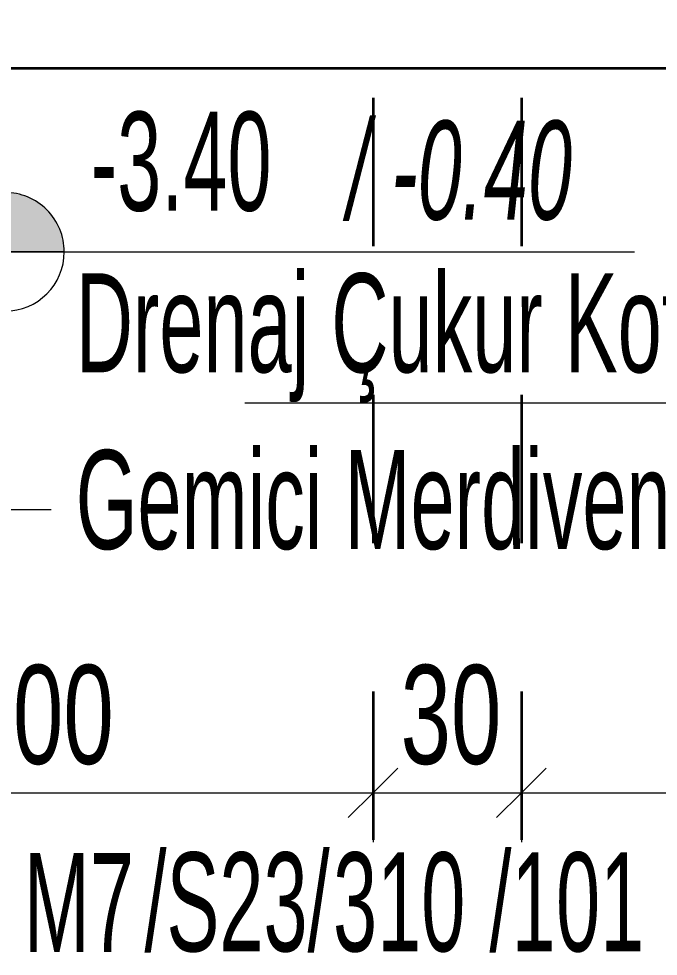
# Model space of a CAD drawing. Header units: metres. Extents: x 8 to 325, y -31 to 15.
# Drawn here: x 120.878 to 122.172, y -9.085 to -7.19 of the extents above; entities that cross this region are included whole.
import ezdxf

# ---------------------------------------------------------------- set-up
doc = ezdxf.new("R2010")
doc.units = ezdxf.units.M
doc.linetypes.add('Dash', pattern=[0.6, 0.3, -0.3])
doc.linetypes.add('Dash dot', pattern=[2.1, 1, -0.5, 0.09999999999999999, -0.5])
for name, color, linetype, lineweight in [('A-ALAN', 7, 'Continuous', 9), ('A-DETY-ETKT', 7, 'Continuous', 9), ('A-DETY-KESK', 7, 'Dash', 9), ('A-DETY-KOT', 7, 'Continuous', 9), ('A-DETY-OLCU', 7, 'Continuous', 9), ('A-DETY-OLCU-100', 7, 'Continuous', 9), ('A-DETY-YAZI', 7, 'Continuous', 9), ('A-DUVR', 7, 'Continuous', 9)]:
    doc.layers.add(name, color=color, linetype=linetype, lineweight=lineweight)
doc.layers.add('A-ÇZGI', color=7, linetype='Continuous', lineweight=9, true_color=0x00a600)
doc.styles.add('Arial Narrow_1', font='ARIALN.TTF', dxfattribs={"width": 0.7, "height": 0.2})
doc.styles.add('Arial Narrow_5', font='ARIALN.TTF', dxfattribs={"width": 0.8, "height": 0.2})
doc.styles.add('Arial Narrow_6', font='ARIALN.TTF', dxfattribs={"width": 0.7, "height": 0.2})
doc.styles.add('Arial Narrow_I_3', font='ARIALNI.TTF', dxfattribs={"width": 0.7, "height": 0.2})
doc.dimstyles.new('TKFN_ARDI_Ölçü_1_100__İç__2', dxfattribs={"dimscale": 0.3048, "dimtxt": 0.204686194723652, "dimasz": 0.3280839895013123, "dimexe": 0.3280839895013123, "dimexo": 0.0625, "dimgap": 0, "dimtad": 1, "dimdec": 0, "dimlfac": 100, "dimdsep": 46, "dimtxsty": 'Arial Narrow_5', "dimblk1": 'OBLIQUE', "dimblk2": 'OBLIQUE', "dimsah": 1, "dimcen": 0.09, "dimdle": 0.3280839895013123, "dimadec": 8, "dimazin": 0, "dimtfac": 1, "dimtdec": 4, "dimtix": 1, "dimtmove": 2, "dimatfit": 3, "dimfxl": 0.6561679790026247, "dimfxlon": 1, "dimtvp": 1, "dimtolj": 1, "dimtzin": 0, "dimarcsym": 2})
doc.dimstyles.new('TKFN_ARDI_Ölçü_1_100__İç__3', dxfattribs={"dimscale": 0.3048, "dimtxt": 0.204686194723652, "dimasz": 0.3280839895013123, "dimexe": 0.3280839895013123, "dimexo": 0.0625, "dimgap": 0, "dimtad": 1, "dimdec": 0, "dimlfac": 100, "dimdsep": 46, "dimtxsty": 'Arial Narrow_5', "dimblk1": 'OBLIQUE', "dimblk2": 'OBLIQUE', "dimsah": 1, "dimcen": 0.09, "dimdle": 0.3280839895013123, "dimadec": 8, "dimazin": 0, "dimtfac": 1, "dimtdec": 4, "dimtix": 1, "dimtmove": 0, "dimatfit": 3, "dimfxl": 0.6561679790026247, "dimfxlon": 1, "dimtvp": 1, "dimtolj": 1, "dimtzin": 0, "dimarcsym": 2})

# ---------------------------------------------------------------- blocks, each defined once
blk = doc.blocks.new('Spot Elevations - Plan Kot Sembolü-2589892-_1_13_4_13_ PERON KATI _FFL_')
at = {"layer": 'A-DETY-KOT'}
h = blk.add_hatch(color=256, dxfattribs=at)
edge = h.paths.add_edge_path()
edge.add_arc((2.322645623392508e-17, 0.002968749999999973), 0.0012, 9.094947017729282e-13, 90.0000000000012, ccw=False)
edge.add_line((0.001200000000000032, 0.002968749999999987), (0, 0.002968749999999987))
edge.add_line((7.23195884072372e-18, 0.002968750000000002), (7.23195884072372e-18, 0.004168749999999966))
h = blk.add_hatch(color=256, dxfattribs=at)
edge = h.paths.add_edge_path()
edge.add_line((-0.001199999999999964, 0.002968749999999993), (0, 0.002968749999999987))
edge.add_line((6.873668301210501e-18, 0.002968750000000002), (1.057487430955461e-18, 0.00176874999999997))
edge.add_arc((2.247160790780356e-17, 0.002968749999999973), 0.001200000000000002, 179.9999999999989, 269.99999999999864, ccw=False)
for p, q in [((-7.572823727344359e-18, 0.002968750000000002), (-7.57283443461415e-18, 0.005156249999999995)), ((7.23195884072372e-18, 0.004168749999999966), (7.23195884072372e-18, 0.002968750000000002)), ((-7.572865192652744e-18, 0.002968750000000002), (-7.572865192652744e-18, 0.00416875)), ((-8.459899447643693e-18, 0.002968750000000001), (-0.00218750000000001, 0.002968750000000001)), ((0, 0.002968749999999987), (-0.001199999999999964, 0.002968749999999993)), ((-0.001199999999999998, 0.002968750000000004), (0, 0.002968750000000004)), ((0, 0.002968750000000001), (0.01273315386588474, 0.00296874999999996)), ((-7.57319939248779e-18, 0.002968750000000002), (-7.572827005275527e-18, 0.0007812500000000043)), ((1.057487430955462e-18, 0.00176874999999997), (6.873668301210501e-18, 0.002968750000000002)), ((0, 0.002968749999999987), (0.001200000000000032, 0.002968749999999987)), ((-7.572865192652745e-18, 0.002968750000000002), (-7.572865192652745e-18, 0.001768750000000004)), ((0.001199999999999998, 0.002968749999999999), (0, 0.002968749999999999))]:
    blk.add_line(p, q, dxfattribs=at)
for centre, radius, start, end in [((-9.159096339085936e-18, 0.002968750000000007), 0.001199999999999995, 89.99999999999987, 179.9999999999999), ((2.322645623392508e-17, 0.002968749999999973), 0.0012, 6.170276082039223e-13, 90.00000000000081), ((2.247160790780356e-17, 0.002968749999999973), 0.001200000000000002, 179.9999999999986, 269.9999999999983), ((-7.705051121522178e-18, 0.002968749999999998), 0.001199999999999997, 269.9999999999996, 359.9999999999994)]:
    blk.add_arc(centre, radius, start, end, dxfattribs=at)
blk = doc.blocks.new('DIMBLOCK528-_1_13_4_13_ PERON KATI _FFL_')
at = {"layer": 'A-DETY-OLCU-100', "transparency": 16777216}
for p, q in [((119.5946578783985, -8.754675708451863), (119.5946578638651, -8.554675708451864)), ((121.5946577719645, -8.754675563117416), (121.5946577574311, -8.554675563117419)), ((119.5946578783985, -8.754675708451863), (119.6446578747652, -8.704675704818502)), ((121.5946577719645, -8.754675563117416), (121.6446577683311, -8.704675559484055)), ((119.4946578783985, -8.754675715718584), (121.5946577719645, -8.754675563117416)), ((119.5946578783985, -8.754675708451863), (119.5446578820319, -8.804675712085224)), ((119.5946578783985, -8.754675708451863), (119.5946578856652, -8.854675708451863)), ((121.5946577719645, -8.754675563117416), (121.5446577755978, -8.804675566750777)), ((121.5946577719645, -8.754675563117416), (121.5946577792312, -8.854675563117418))]:
    blk.add_line(p, q, dxfattribs=at)
at = {"layer": 'A-DETY-OLCU-100', "color": 0, "transparency": 16777216, "insert": (120.7645750504507, -8.496193853516182), "char_height": 0.2, "width": 0.3391942655420517, "attachment_point": 1, "rotation": 4.163525394698287e-06, "line_spacing_factor": 0.9746961653507236, "style": 'Arial Narrow_5'}
blk.add_mtext('200', dxfattribs=at)
blk = doc.blocks.new('_Oblique')
at = {"color": 0, "linetype": 'ByBlock', "lineweight": -2}
blk.add_line((-0.5, -0.5), (0.5, 0.5), dxfattribs=at)
blk = doc.blocks.new('DIMBLOCK529-_1_13_4_13_ PERON KATI _FFL_')
at = {"layer": 'A-DETY-OLCU-100', "transparency": 16777216}
for p, q in [((121.5946577719645, -8.754675563117416), (121.5946577574311, -8.554675563117419)), ((121.8946577719645, -8.75467554131725), (121.894657757431, -8.55467554131725)), ((121.5946577719645, -8.754675563117416), (121.6446577683311, -8.704675559484055)), ((121.8946577719645, -8.754675541317248), (121.9446577683311, -8.704675537683887)), ((121.5946577719645, -8.754675563117416), (121.5446577755978, -8.804675566750777)), ((121.5946577719645, -8.754675563117416), (121.8946577719645, -8.754675541317248)), ((121.5946577719645, -8.754675563117416), (121.5946577792312, -8.854675563117418)), ((121.8946577719645, -8.754675541317248), (121.8446577755979, -8.804675544950609)), ((121.8946577719645, -8.75467554131725), (121.8946577792312, -8.854675541317249))]:
    blk.add_line(p, q, dxfattribs=at)
at = {"layer": 'A-DETY-OLCU-100', "color": 0, "transparency": 16777216, "insert": (121.6504371238641, -8.496193789143042), "char_height": 0.2, "width": 0.2261295103613678, "attachment_point": 1, "rotation": 4.163525394698287e-06, "line_spacing_factor": 0.9746961653507236, "style": 'Arial Narrow_5'}
blk.add_mtext('30', dxfattribs=at)
blk = doc.blocks.new('DIMBLOCK530-_1_13_4_13_ PERON KATI _FFL_')
at = {"layer": 'A-DETY-OLCU-100', "transparency": 16777216}
for p, q in [((121.8946577719645, -8.75467554131725), (121.894657757431, -8.55467554131725)), ((124.0946577719645, -8.754675381449351), (124.094657757431, -8.554675381449352)), ((121.8946577719645, -8.754675541317248), (121.9446577683311, -8.704675537683887)), ((124.0946577719645, -8.75467538144935), (124.1446577683312, -8.70467537781599)), ((121.8946577719645, -8.754675541317248), (121.8446577755979, -8.804675544950609)), ((121.8946577719645, -8.754675541317248), (124.1946577719645, -8.754675374182629)), ((121.8946577719645, -8.75467554131725), (121.8946577792312, -8.854675541317249)), ((124.0946577719645, -8.75467538144935), (124.0446577755979, -8.80467538508271)), ((124.0946577719645, -8.754675381449351), (124.0946577792313, -8.85467538144935))]:
    blk.add_line(p, q, dxfattribs=at)
at = {"layer": 'A-DETY-OLCU-100', "color": 0, "transparency": 16777216, "insert": (122.8533268092055, -8.496193701732386), "char_height": 0.2, "width": 0.3391942655420517, "attachment_point": 1, "rotation": 4.163525394698287e-06, "line_spacing_factor": 0.9746961653507236, "style": 'Arial Narrow_5'}
blk.add_mtext('220', dxfattribs=at)

msp = doc.modelspace()

# ---------------------------------------------------------------- linework, layer by layer
at = {"layer": 'A-ALAN', "color": 8, "true_color": 0x808080, "flags": 128}
msp.add_lwpolyline([(124.5946579423892, -8.789999999998155), (124.5946579423892, -7.289999999998151), (119.5946579423893, -7.289999999998133), (119.5946579423893, -8.699999999997056), (119.5946579423893, -9.649999999998103), (124.5946579423892, -9.649999999998117)], close=True, dxfattribs=at)
at = {"layer": 'A-DETY-KESK', "linetype": 'Dash dot'}
msp.add_line((124.4352090533445, -7.966757953508705), (109.0298597462549, -7.966757953508605), dxfattribs=at)
at = {"layer": 'A-DETY-YAZI'}
msp.add_line((120.4835935576418, -8.182153615657056), (120.9434223934861, -8.182153615657056), dxfattribs=at)
at = {"layer": 'A-DUVR', "lineweight": 35}
msp.add_line((119.5946577719646, -7.289999999998133), (124.5946579423892, -7.289999999998151), dxfattribs=at)
at = {"layer": 'A-ÇZGI', "color": 1, "linetype": 'Dash', "lineweight": 35, "true_color": 0xff0000}
for p, q in [((121.5946577719645, -6.749999999700121), (121.5946577719644, -10.24999999970019)), ((121.8946577719645, -6.749999999700123), (121.8946577719645, -10.24999999970019))]:
    msp.add_line(p, q, dxfattribs=at)

# ---------------------------------------------------------------- block references
at = {"layer": 'A-DETY-KOT', "xscale": 99.99999999999993, "yscale": 99.99999999999993, "zscale": 99.99999999999993}
msp.add_blockref('Spot Elevations - Plan Kot Sembolü-2589892-_1_13_4_13_ PERON KATI _FFL_', (120.8501786094419, -7.958012882095503), dxfattribs=at)

# ---------------------------------------------------------------- texts
at = {"layer": 'A-DETY-ETKT', "char_height": 0.1999999999999998, "line_spacing_factor": 0.9491888760139051, "style": 'Arial Narrow_1'}
for s, insert, width, attachment_point in [('\\pt0.42,0.84,1.26,1.68,2.1,2.52,2.94,3.36,3.78,4.2,4.62,5.04,5.46,5.88,6.3,6.72,7.14,7.56,7.98,8.4,8.82,9.24,9.66,10.08,10.5,10.92,11.34,11.76,12.18,12.6,13.02,13.44;/S23/', (121.5068948121531, -8.97649814473936), 0.3891999999999996, 6), ('\\pt0.42,0.84,1.26,1.68,2.1,2.52,2.94,3.36,3.78,4.2,4.62,5.04,5.46,5.88,6.3,6.72,7.14,7.56,7.98,8.4,8.82,9.24,9.66,10.08,10.5,10.92,11.34,11.76,12.18,12.6,13.02,13.44;/1', (121.9638575506362, -8.976498144739361), 0.1385999999999998, 6), ('\\pt0.42,0.84,1.26,1.68,2.1,2.52,2.94,3.36,3.78,4.2,4.62,5.04,5.46,5.88,6.3,6.72,7.14,7.56,7.98,8.4,8.82,9.24,9.66,10.08,10.5,10.92,11.34,11.76,12.18,12.6,13.02,13.44;M7', (121.1110339933604, -8.976498144739358), 0.2267999999999998, 6), ('\\pt0.42,0.84,1.26,1.68,2.1,2.52,2.94,3.36,3.78,4.2,4.62,5.04,5.46,5.88,6.3,6.72,7.14,7.56,7.98,8.4,8.82,9.24,9.66,10.08,10.5,10.92,11.34,11.76,12.18,12.6,13.02,13.44;310', (121.647580938642, -8.97649814473936), 0.2827999999999997, 5), ('\\pt0.42,0.84,1.26,1.68,2.1,2.52,2.94,3.36,3.78,4.2,4.62,5.04,5.46,5.88,6.3,6.72,7.14,7.56,7.98,8.4,8.82,9.24,9.66,10.08,10.5,10.92,11.34,11.76,12.18,12.6,13.02,13.44;01', (121.9648370541092, -8.976498144739361), 0.1896999999999998, 4)]:
    msp.add_mtext(s, dxfattribs=dict(at, insert=insert, width=width, attachment_point=attachment_point))
at = {"layer": 'A-DETY-KOT', "char_height": 0.2, "attachment_point": 1, "line_spacing_factor": 0.9746961653507236}
for s, insert, width, style in [('-3.40', (121.0239377885524, -7.37804104137617), 0.434726833199033, 'Arial Narrow_6'), ('/ -0.40', (121.5424394296666, -7.396000166573566), 0.5427945205479452, 'Arial Narrow_I_3')]:
    msp.add_mtext(s, dxfattribs=dict(at, insert=insert, width=width, style=style))
at = {"layer": 'A-DETY-YAZI', "char_height": 0.2, "attachment_point": 1, "line_spacing_factor": 0.9491888760139049, "style": 'Arial Narrow_1'}
for s, insert, width in [('\\pt0.14,0.28,0.42,0.56,0.7,0.84,0.98,1.12,1.26,1.4,1.54,1.68,1.82,1.96,2.1,2.24,2.38,2.52,2.66,2.8,2.94,3.08,3.22,3.36,3.5,3.64,3.78,3.92,4.06,4.2,4.34,4.48;Drenaj Çukur Kotu', (120.9934223934861, -7.704583591522716), 1.379357), ('\\pt0.14,0.28,0.42,0.56,0.7,0.84,0.98,1.12,1.26,1.4,1.54,1.68,1.82,1.96,2.1,2.24,2.38,2.52,2.66,2.8,2.94,3.08,3.22,3.36,3.5,3.64,3.78,3.92,4.06,4.2,4.34,4.48;Gemici Merdiveni', (120.9934223934861, -8.0619309186698), 1.290982)]:
    msp.add_mtext(s, dxfattribs=dict(at, insert=insert, width=width))

# ---------------------------------------------------------------- dimensions: what is measured, and where the dimension line sits
at = {"layer": 'A-DETY-OLCU'}
dim = msp.add_linear_dim(base=(121.5946577574311, -8.754675563117416), p1=(119.5946578638651, -8.554675708451864), p2=(121.5946577574311, -8.554675563117419), angle=4.16352542844582e-06, dimstyle='TKFN_ARDI_Ölçü_1_100__İç__2', override={"dimpost": '<>', "dimfxl": 1.999999893565962}, dxfattribs=at)
dim.commit()
dim.dimension.update_dxf_attribs({"geometry": 'DIMBLOCK528-_1_13_4_13_ PERON KATI _FFL_', "text_midpoint": (120.9341721929107, -8.62952717452536), "dimtype": 160, "text_rotation": 4.163525394698287e-06})
for base, p1, p2, angle, override, picture, middle in [((121.894657757431, -8.75467554131725), (121.5946577574311, -8.554675563117419), (121.894657757431, -8.55467554131725), 4.163525206875238e-06, {"dimpost": '<>', "dimfxl": 0.2999999999999837}, 'DIMBLOCK529-_1_13_4_13_ PERON KATI _FFL_', (121.7446577574311, -8.652560943178527)), ((124.094657757431, -8.754675381449351), (121.894657757431, -8.55467554131725), (124.094657757431, -8.554675381449352), 4.163525391925818e-06, {"dimpost": '<>', "dimfxl": 2.199999999999994}, 'DIMBLOCK530-_1_13_4_13_ PERON KATI _FFL_', (122.994657757431, -8.652560783310628))]:
    dim = msp.add_linear_dim(base=base, p1=p1, p2=p2, angle=angle, dimstyle='TKFN_ARDI_Ölçü_1_100__İç__3', override=override, dxfattribs=at)
    dim.commit()
    dim.dimension.update_dxf_attribs({"geometry": picture, "text_midpoint": middle})

doc.saveas('drawing.dxf')
